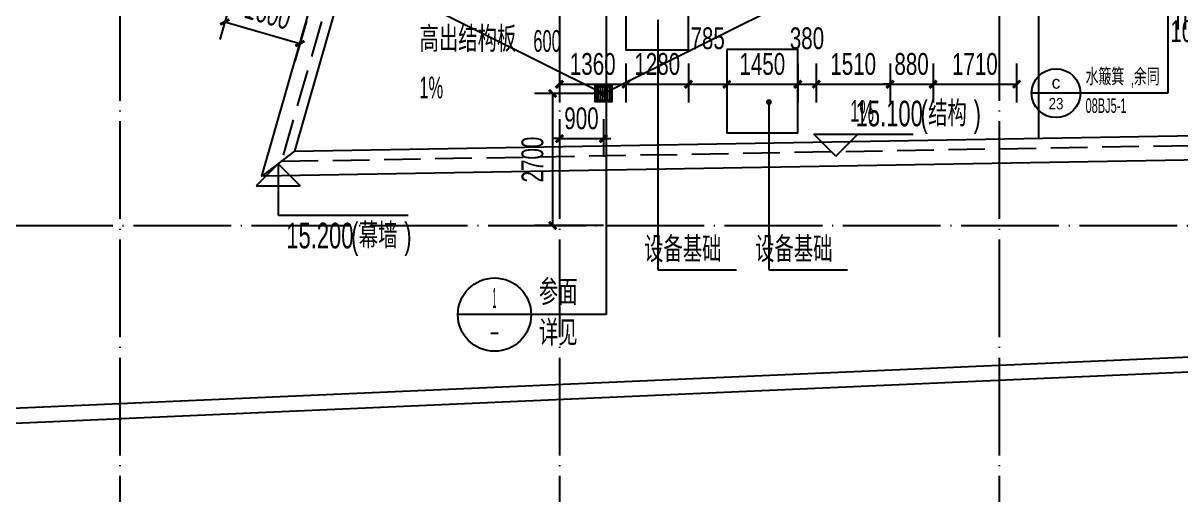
# Model space of a CAD drawing. Extents: x -409435 to 356702, y -107829 to 330904.
# Drawn here: x 12425 to 36115, y 261787 to 271442 of the extents above; entities that cross this region are included whole.
import ezdxf
from ezdxf.enums import TextEntityAlignment as Align
from ezdxf.xclip import XClip

# ---------------------------------------------------------------- set-up
doc = ezdxf.new("R2010")
doc.units = 0
doc.header["$LTSCALE"] = 1000
doc.header["$MEASUREMENT"] = 0
doc.header["$XCLIPFRAME"] = 0
for name, pattern in [('104-14# 核心筒$0$DOTE', [2.42, 2, -0.2, 0.02, -0.2]), ('109-34 轴网$0$L1$0$$AUDIT_BAD_LTYPE1', [0]), ('X-104 14#平面$0$DASH', [0.35, 0.25, -0.1])]:
    doc.linetypes.add(name, pattern=pattern)
for name, color, linetype in [('01-标注_尺寸', 124, 'Continuous'), ('01-标注_符号', 200, 'Continuous'), ('02-TEXT_标注', 130, 'Continuous'), ('104-14# 核心筒$0$A_AXIS-轴线', 36, '104-14# 核心筒$0$DOTE'), ('X-104 14#平面$0$01-标注_标高', 200, 'Continuous'), ('X-104 14#平面$0$02-TEXT_标注', 130, 'Continuous'), ('X-104 14#平面$0$A-O_分水线', 127, 'Continuous'), ('X-104 14#平面$0$A-O_屋面', 201, 'Continuous'), ('X-104 14#平面$0$A-O_散水', 134, 'Continuous'), ('X-104 14#平面$0$A-TECH_结构', 21, 'Continuous')]:
    doc.layers.add(name, color=color, linetype=linetype)
doc.styles.add('_TCH_DIM', font='ros.shx', dxfattribs={"width": 0.8, "height": 2, "bigfont": 'jd.shx'})
doc.styles.add('_TCH_DIM_T3', font='ros.shx', dxfattribs={"width": 0.705882, "bigfont": 'jd.shx'})
doc.styles.add('_TCH_LABEL', font='ros.shx', dxfattribs={"width": 0.8, "bigfont": 'jd.shx'})
doc.styles.add('X-104 14#平面$0$_TCH_DIM', font='ros.shx', dxfattribs={"width": 0.8, "bigfont": 'jd.shx'})
doc.dimstyles.new('_TCH_ARCH&&150', dxfattribs={"dimtxt": 446.25, "dimasz": 150, "dimexe": 375, "dimexo": 450, "dimgap": 189.375, "dimtad": 1, "dimdec": 0, "dimzin": 0, "dimdsep": 46, "dimtxsty": '_TCH_DIM_T3', "dimblk": 'ARCHTICK', "dimcen": 0.09, "dimclrt": 7, "dimazin": 2, "dimtfac": 1, "dimtdec": 0, "dimtix": 1, "dimtmove": 2, "dimatfit": 3, "dimfxl": 0, "dimtolj": 1, "dimtzin": 0, "dimarcsym": 0})

# ---------------------------------------------------------------- blocks, each defined once
blk = doc.blocks.new('104-14# 核心筒')
at = {"layer": '104-14# 核心筒$0$A_AXIS-轴线'}
for p, q in [((14400, 317833.6), (14400, 259754.9)), ((23400, 317833.6), (23400, 259754.9)), ((32400, 317833.6), (32400, 259754.9)), ((-9520, 267300), (59400, 267300))]:
    blk.add_line(p, q, dxfattribs=at)
blk = doc.blocks.new('X-104 14#平面$0$0000')
blk.add_line((-17100, 971), (-8200, 5421))
for points in [[(-8200, 5421), (-8200, 57)], [(-22335, 3589), (-17100, 971)]]:
    blk.add_lwpolyline(points)
blk = doc.blocks.new('X-104 14#平面$0$jtkjuyriuy')
h = blk.add_hatch()
h.set_pattern_fill('ANSI31', color=8, scale=30, angle=45)
h.set_pattern_definition([(90, (0, 0), (-47.625, 1e-14), [])])
h.paths.add_polyline_path([(-138, 138), (138, 138), (138, -138), (-138, -138)])
for points in [[(-168, 168), (168, 168), (168, -168), (-168, -168)], [(-138, 138), (138, 138), (138, -138), (-138, -138)]]:
    blk.add_lwpolyline(points, close=True)
blk = doc.blocks.new('X-104 14#平面$0$ddddllll')
at = {"layer": 'X-104 14#平面$0$A-O_分水线'}
blk.add_blockref('X-104 14#平面$0$jtkjuyriuy', (0, 671), dxfattribs=at)
blk = doc.blocks.new('X-104 14#平面$0$000003333')
blk.add_circle((24300, 270000), 50)
blk = doc.blocks.new('X-104 14#平面')
at = {"layer": 'X-104 14#平面$0$01-标注_标高'}
for p, q in [((29052.2, 268722.5), (28602.2, 269172.5)), ((28602.2, 269172.5), (30637, 269172.5)), ((29052.2, 268722.5), (29502.2, 269172.5)), ((17642.7, 268564.1), (17192.7, 268114.1)), ((17642.7, 268564.1), (18092.7, 268114.1)), ((17642.7, 268564.1), (17642.7, 267514.1)), ((17192.7, 268114.1), (18092.7, 268114.1)), ((17642.7, 267514.1), (20302.2, 267514.1))]:
    blk.add_line(p, q, dxfattribs=at)
at = {"layer": 'X-104 14#平面$0$A-O_屋面'}
for points in [[(82349.8, 264577.4), (83499.8, 267565.9), (52926.6, 266284.7), (53491, 268939.8), (17309.3, 268308.2), (22065.4, 284894.6), (62738.3, 285920), (62307.5, 284891.2), (92265.6, 286255.1), (99426.9, 312025), (120741.8, 306094.6), (117562.9, 278400.5), (119297.3, 278014.5), (109062.3, 262867.9), (82417.6, 264753.6)], [(17976.2, 268819.9), (17309.3, 268308.2)]]:
    blk.add_lwpolyline(points, dxfattribs=at)
blk.add_lwpolyline([(83126.9, 265204.7), (108809.6, 263387.1), (118471.8, 277685.9), (117014.8, 278010.2), (120196.4, 305727.4), (99774.7, 311409.3), (92650.5, 285772.1), (61541.2, 284355.8), (61978.8, 285400.7), (22444.8, 284404), (17976.2, 268819.9), (54110.7, 269450.7), (53549.7, 266811.2), (84240.1, 268097.3)], close=True, dxfattribs=at)
at = {"layer": 'X-104 14#平面$0$A-O_屋面', "ltscale": 5}
blk.add_lwpolyline([(95099.4, 296471), (89096.5, 298141.2), (77166, 288800), (8392.2, 288800), (5790.4, 276559.6), (2660.3, 277224.9), (-2631.9, 278349.8), (-6009.8, 262458.3), (40178.1, 264474.9), (39845.1, 262383.6), (83828.3, 264653.8)], dxfattribs=at)
blk.add_lwpolyline([(2660.3, 277224.9), (-2631.9, 278349.8), (-6009.8, 262458.3), (40178.1, 264474.9), (39845.1, 262383.6), (83828.3, 264653.8), (82417.6, 264753.6), (82467.7, 264883.9), (40199.6, 262702.3), (40532.1, 264790.6), (-5635.8, 262774.9), (-2400.9, 277994), (2597.9, 276931.4)], close=True, dxfattribs=at)
at = {"layer": 'X-104 14#平面$0$A-O_散水'}
for points in [[(26040, 272404.4), (24760, 272404.4), (24760, 270894.4), (26040, 270894.4)], [(26825, 270905), (26825, 269195), (28275, 269195), (28275, 270905)]]:
    blk.add_lwpolyline(points, close=True, dxfattribs=at)
at = {"layer": 'X-104 14#平面$0$A-TECH_结构', "linetype": 'X-104 14#平面$0$DASH', "ltscale": 3}
blk.add_lwpolyline([(82843.2, 265024.2), (82843.2, 265024.2), (108910.7, 263179.4), (118802, 277817.3), (117234.1, 278166.3), (120414.6, 305874.3), (99635.5, 311655.6), (92496.6, 285965.3), (61847.8, 284570), (62282.6, 285608.4), (22293, 284600.3), (17709.4, 268615.2), (53862.8, 269246.3), (53300.5, 266600.6), (83944, 267884.8), (82843.2, 265024.2), (82843.2, 265024.2)], dxfattribs=at)
ref = blk.add_blockref('104-14# 核心筒', (0, 0))
XClip(ref).set_block_clipping_path([(-38664.3623821461, -25500), (139216.5485069363, 330900)])
for name, p in [('X-104 14#平面$0$ddddllll', (24300, 269328.8)), ('X-104 14#平面$0$000003333', (0, 0))]:
    blk.add_blockref(name, p)
at = {"layer": 'X-104 14#平面$0$A-O_分水线'}
blk.add_blockref('X-104 14#平面$0$0000', (41400, 269028.8), dxfattribs=at)
at = {"layer": 'X-104 14#平面$0$02-TEXT_标注', "style": 'X-104 14#平面$0$_TCH_DIM'}
for s, height, width, p in [('15.100', 525, 0.64, (29460.8, 269330)), ('(', 525, 0.64, (30787, 269330)), ('结构', 520.93, 0.8, (30943.8, 269330)), (')', 525, 0.64, (31875, 269330)), ('15.200', 525, 0.64, (17810, 266831.6)), ('(', 525, 0.64, (19136.2, 266831.6)), ('幕墙', 520.93, 0.8, (19293, 266831.6)), (')', 525, 0.64, (20224.2, 266831.6))]:
    blk.add_text(s, height=height, dxfattribs=dict(at, width=width)).set_placement(p)
blk = doc.blocks.new('_ArchTick')
at = {"color": 0, "linetype": 'ByBlock', "const_width": 0.4}
blk.add_lwpolyline([(-0.5, -0.5), (0.5, 0.5)], dxfattribs=at)
blk = doc.blocks.new('*D839')
at = {"layer": '01-标注_尺寸', "color": 0, "lineweight": -2, "transparency": 16777216}
for p, q in [((36300, 272511), (36300, 271313)), ((36500, 272511), (36500, 271313)), ((36300, 271688), (36150, 271688)), ((36300, 271688), (36500, 271688)), ((36500, 271688), (36650, 271688))]:
    blk.add_line(p, q, dxfattribs=at)
at = {"layer": 'Defpoints', "color": 0, "transparency": 16777216}
for p in [(36300, 272961), (36500, 272961), (36500, 271688)]:
    blk.add_point(p, dxfattribs=at)
at = {"layer": '01-标注_尺寸', "color": 0, "lineweight": -2, "transparency": 16777216, "xscale": 150, "yscale": 150, "zscale": 150}
blk.add_blockref('_ArchTick', (36300, 271688), dxfattribs=at)
at = {"layer": '01-标注_尺寸', "color": 0, "lineweight": -2, "transparency": 16777216, "xscale": 150, "yscale": 150, "zscale": 150, "rotation": 180}
blk.add_blockref('_ArchTick', (36500, 271688), dxfattribs=at)
at = {"layer": '01-标注_尺寸', "color": 7, "transparency": 16777216, "insert": (36400, 272625), "char_height": 446.2, "attachment_point": 5, "style": '_TCH_DIM_T3'}
blk.add_mtext('\\A1;200', dxfattribs=at)
blk = doc.blocks.new('*D840')
at = {"layer": '01-标注_尺寸', "color": 0, "lineweight": -2, "transparency": 16777216}
for p, q in [((36200, 272511), (36200, 271313)), ((36300, 272511), (36300, 271313)), ((36200, 271688), (36050, 271688)), ((36200, 271688), (36300, 271688)), ((36300, 271688), (36450, 271688))]:
    blk.add_line(p, q, dxfattribs=at)
at = {"layer": 'Defpoints', "color": 0, "transparency": 16777216}
for p in [(36200, 272961), (36300, 272961), (36300, 271688)]:
    blk.add_point(p, dxfattribs=at)
at = {"layer": '01-标注_尺寸', "color": 0, "lineweight": -2, "transparency": 16777216, "xscale": 150, "yscale": 150, "zscale": 150}
blk.add_blockref('_ArchTick', (36200, 271688), dxfattribs=at)
at = {"layer": '01-标注_尺寸', "color": 0, "lineweight": -2, "transparency": 16777216, "xscale": 150, "yscale": 150, "zscale": 150, "rotation": 180}
blk.add_blockref('_ArchTick', (36300, 271688), dxfattribs=at)
at = {"layer": '01-标注_尺寸', "color": 7, "transparency": 16777216, "insert": (36250, 271275), "char_height": 446.2, "attachment_point": 5, "style": '_TCH_DIM_T3'}
blk.add_mtext('\\A1;100', dxfattribs=at)
blk = doc.blocks.new('*D841')
at = {"layer": '01-标注_尺寸', "color": 0, "lineweight": -2, "transparency": 16777216}
for p, q in [((36050, 272511), (36050, 271313)), ((36200, 272511), (36200, 271313)), ((36050, 271688), (35900, 271688)), ((36050, 271688), (36200, 271688)), ((36200, 271688), (36350, 271688))]:
    blk.add_line(p, q, dxfattribs=at)
at = {"layer": 'Defpoints', "color": 0, "transparency": 16777216}
for p in [(36050, 272961), (36200, 272961), (36200, 271688)]:
    blk.add_point(p, dxfattribs=at)
at = {"layer": '01-标注_尺寸', "color": 0, "lineweight": -2, "transparency": 16777216, "xscale": 150, "yscale": 150, "zscale": 150}
blk.add_blockref('_ArchTick', (36050, 271688), dxfattribs=at)
at = {"layer": '01-标注_尺寸', "color": 0, "lineweight": -2, "transparency": 16777216, "xscale": 150, "yscale": 150, "zscale": 150, "rotation": 180}
blk.add_blockref('_ArchTick', (36200, 271688), dxfattribs=at)
at = {"layer": '01-标注_尺寸', "color": 7, "transparency": 16777216, "insert": (35580, 272100), "char_height": 446.2, "attachment_point": 5, "style": '_TCH_DIM_T3'}
blk.add_mtext('\\A1;150', dxfattribs=at)
blk = doc.blocks.new('*D1984')
at = {"layer": '01-标注_尺寸', "color": 0, "lineweight": -2, "transparency": 16777216}
for p, q in [((23400, 270619), (23400, 269817)), ((24760, 270619), (24760, 269817)), ((23400, 270192), (24760, 270192))]:
    blk.add_line(p, q, dxfattribs=at)
at = {"layer": 'Defpoints', "color": 0, "transparency": 16777216}
for p in [(23400, 271069), (24760, 271069), (24760, 270192)]:
    blk.add_point(p, dxfattribs=at)
at = {"layer": '01-标注_尺寸', "color": 0, "lineweight": -2, "transparency": 16777216, "xscale": 150, "yscale": 150, "zscale": 150, "rotation": 180}
blk.add_blockref('_ArchTick', (23400, 270192), dxfattribs=at)
at = {"layer": '01-标注_尺寸', "color": 0, "lineweight": -2, "transparency": 16777216, "xscale": 150, "yscale": 150, "zscale": 150}
blk.add_blockref('_ArchTick', (24760, 270192), dxfattribs=at)
at = {"layer": '01-标注_尺寸', "color": 7, "transparency": 16777216, "insert": (24080, 270604), "char_height": 446.2, "attachment_point": 5, "style": '_TCH_DIM_T3'}
blk.add_mtext('\\A1;1360', dxfattribs=at)
blk = doc.blocks.new('*D1985')
at = {"layer": '01-标注_尺寸', "color": 0, "lineweight": -2, "transparency": 16777216}
for p, q in [((24760, 270619), (24760, 269817)), ((26040, 270619), (26040, 269817)), ((24760, 270192), (26040, 270192))]:
    blk.add_line(p, q, dxfattribs=at)
at = {"layer": 'Defpoints', "color": 0, "transparency": 16777216}
for p in [(24760, 271069), (26040, 271069), (26040, 270192)]:
    blk.add_point(p, dxfattribs=at)
at = {"layer": '01-标注_尺寸', "color": 0, "lineweight": -2, "transparency": 16777216, "xscale": 150, "yscale": 150, "zscale": 150, "rotation": 180}
blk.add_blockref('_ArchTick', (24760, 270192), dxfattribs=at)
at = {"layer": '01-标注_尺寸', "color": 0, "lineweight": -2, "transparency": 16777216, "xscale": 150, "yscale": 150, "zscale": 150}
blk.add_blockref('_ArchTick', (26040, 270192), dxfattribs=at)
at = {"layer": '01-标注_尺寸', "color": 7, "transparency": 16777216, "insert": (25400, 270604), "char_height": 446.2, "attachment_point": 5, "style": '_TCH_DIM_T3'}
blk.add_mtext('\\A1;1280', dxfattribs=at)
blk = doc.blocks.new('*D1986')
at = {"layer": '01-标注_尺寸', "color": 0, "lineweight": -2, "transparency": 16777216}
for p, q in [((26040, 270619), (26040, 269817)), ((26825, 270619), (26825, 269817)), ((26040, 270192), (26825, 270192))]:
    blk.add_line(p, q, dxfattribs=at)
at = {"layer": 'Defpoints', "color": 0, "transparency": 16777216}
for p in [(26040, 271069), (26825, 271069), (26825, 270192)]:
    blk.add_point(p, dxfattribs=at)
at = {"layer": '01-标注_尺寸', "color": 0, "lineweight": -2, "transparency": 16777216, "xscale": 150, "yscale": 150, "zscale": 150, "rotation": 180}
blk.add_blockref('_ArchTick', (26040, 270192), dxfattribs=at)
at = {"layer": '01-标注_尺寸', "color": 0, "lineweight": -2, "transparency": 16777216, "xscale": 150, "yscale": 150, "zscale": 150}
blk.add_blockref('_ArchTick', (26825, 270192), dxfattribs=at)
at = {"layer": '01-标注_尺寸', "color": 7, "transparency": 16777216, "insert": (26432, 271129), "char_height": 446.2, "attachment_point": 5, "style": '_TCH_DIM_T3'}
blk.add_mtext('\\A1;785', dxfattribs=at)
blk = doc.blocks.new('*D1987')
at = {"layer": '01-标注_尺寸', "color": 0, "lineweight": -2, "transparency": 16777216}
for p, q in [((26825, 270619), (26825, 269817)), ((28275, 270619), (28275, 269817)), ((26825, 270192), (28275, 270192))]:
    blk.add_line(p, q, dxfattribs=at)
at = {"layer": 'Defpoints', "color": 0, "transparency": 16777216}
for p in [(26825, 271069), (28275, 271069), (28275, 270192)]:
    blk.add_point(p, dxfattribs=at)
at = {"layer": '01-标注_尺寸', "color": 0, "lineweight": -2, "transparency": 16777216, "xscale": 150, "yscale": 150, "zscale": 150, "rotation": 180}
blk.add_blockref('_ArchTick', (26825, 270192), dxfattribs=at)
at = {"layer": '01-标注_尺寸', "color": 0, "lineweight": -2, "transparency": 16777216, "xscale": 150, "yscale": 150, "zscale": 150}
blk.add_blockref('_ArchTick', (28275, 270192), dxfattribs=at)
at = {"layer": '01-标注_尺寸', "color": 7, "transparency": 16777216, "insert": (27550, 270604), "char_height": 446.2, "attachment_point": 5, "style": '_TCH_DIM_T3'}
blk.add_mtext('\\A1;1450', dxfattribs=at)
blk = doc.blocks.new('*D1988')
at = {"layer": '01-标注_尺寸', "color": 0, "lineweight": -2, "transparency": 16777216}
for p, q in [((28275, 270619), (28275, 269817)), ((28655, 270619), (28655, 269817)), ((28275, 270192), (28655, 270192))]:
    blk.add_line(p, q, dxfattribs=at)
at = {"layer": 'Defpoints', "color": 0, "transparency": 16777216}
for p in [(28275, 271069), (28655, 271069), (28655, 270192)]:
    blk.add_point(p, dxfattribs=at)
at = {"layer": '01-标注_尺寸', "color": 0, "lineweight": -2, "transparency": 16777216, "xscale": 150, "yscale": 150, "zscale": 150, "rotation": 180}
blk.add_blockref('_ArchTick', (28275, 270192), dxfattribs=at)
at = {"layer": '01-标注_尺寸', "color": 0, "lineweight": -2, "transparency": 16777216, "xscale": 150, "yscale": 150, "zscale": 150}
blk.add_blockref('_ArchTick', (28655, 270192), dxfattribs=at)
at = {"layer": '01-标注_尺寸', "color": 7, "transparency": 16777216, "insert": (28464, 271129), "char_height": 446.2, "attachment_point": 5, "style": '_TCH_DIM_T3'}
blk.add_mtext('\\A1;380', dxfattribs=at)
blk = doc.blocks.new('*D1989')
at = {"layer": '01-标注_尺寸', "color": 0, "lineweight": -2, "transparency": 16777216}
for p, q in [((28655, 270619), (28655, 269817)), ((30165, 270619), (30165, 269817)), ((28655, 270192), (30165, 270192))]:
    blk.add_line(p, q, dxfattribs=at)
at = {"layer": 'Defpoints', "color": 0, "transparency": 16777216}
for p in [(28655, 271069), (30165, 271069), (30165, 270192)]:
    blk.add_point(p, dxfattribs=at)
at = {"layer": '01-标注_尺寸', "color": 0, "lineweight": -2, "transparency": 16777216, "xscale": 150, "yscale": 150, "zscale": 150, "rotation": 180}
blk.add_blockref('_ArchTick', (28655, 270192), dxfattribs=at)
at = {"layer": '01-标注_尺寸', "color": 0, "lineweight": -2, "transparency": 16777216, "xscale": 150, "yscale": 150, "zscale": 150}
blk.add_blockref('_ArchTick', (30165, 270192), dxfattribs=at)
at = {"layer": '01-标注_尺寸', "color": 7, "transparency": 16777216, "insert": (29410, 270604), "char_height": 446.2, "attachment_point": 5, "style": '_TCH_DIM_T3'}
blk.add_mtext('\\A1;1510', dxfattribs=at)
blk = doc.blocks.new('*D1990')
at = {"layer": '01-标注_尺寸', "color": 0, "lineweight": -2, "transparency": 16777216}
for p, q in [((30165, 270619), (30165, 269817)), ((31045, 270619), (31045, 269817)), ((30165, 270192), (30015, 270192)), ((30165, 270192), (31045, 270192)), ((31045, 270192), (31195, 270192))]:
    blk.add_line(p, q, dxfattribs=at)
at = {"layer": 'Defpoints', "color": 0, "transparency": 16777216}
for p in [(30165, 271069), (31045, 271069), (31045, 270192)]:
    blk.add_point(p, dxfattribs=at)
at = {"layer": '01-标注_尺寸', "color": 0, "lineweight": -2, "transparency": 16777216, "xscale": 150, "yscale": 150, "zscale": 150}
blk.add_blockref('_ArchTick', (30165, 270192), dxfattribs=at)
at = {"layer": '01-标注_尺寸', "color": 0, "lineweight": -2, "transparency": 16777216, "xscale": 150, "yscale": 150, "zscale": 150, "rotation": 180}
blk.add_blockref('_ArchTick', (31045, 270192), dxfattribs=at)
at = {"layer": '01-标注_尺寸', "color": 7, "transparency": 16777216, "insert": (30605, 270604), "char_height": 446.2, "attachment_point": 5, "style": '_TCH_DIM_T3'}
blk.add_mtext('\\A1;880', dxfattribs=at)
blk = doc.blocks.new('*D1991')
at = {"layer": '01-标注_尺寸', "color": 0, "lineweight": -2, "transparency": 16777216}
for p, q in [((31045, 270619), (31045, 269817)), ((32755, 270619), (32755, 269817)), ((31045, 270192), (32755, 270192))]:
    blk.add_line(p, q, dxfattribs=at)
at = {"layer": 'Defpoints', "color": 0, "transparency": 16777216}
for p in [(31045, 271069), (32755, 271069), (32755, 270192)]:
    blk.add_point(p, dxfattribs=at)
at = {"layer": '01-标注_尺寸', "color": 0, "lineweight": -2, "transparency": 16777216, "xscale": 150, "yscale": 150, "zscale": 150, "rotation": 180}
blk.add_blockref('_ArchTick', (31045, 270192), dxfattribs=at)
at = {"layer": '01-标注_尺寸', "color": 0, "lineweight": -2, "transparency": 16777216, "xscale": 150, "yscale": 150, "zscale": 150}
blk.add_blockref('_ArchTick', (32755, 270192), dxfattribs=at)
at = {"layer": '01-标注_尺寸', "color": 7, "transparency": 16777216, "insert": (31900, 270604), "char_height": 446.2, "attachment_point": 5, "style": '_TCH_DIM_T3'}
blk.add_mtext('\\A1;1710', dxfattribs=at)
blk = doc.blocks.new('*D2371')
at = {"layer": '01-标注_尺寸', "color": 0, "lineweight": -2, "transparency": 16777216}
for p, q in [((23400, 269479), (23400, 268704)), ((24300, 269479), (24300, 268704)), ((23400, 269079), (23250, 269079)), ((23400, 269079), (24300, 269079)), ((24300, 269079), (24450, 269079))]:
    blk.add_line(p, q, dxfattribs=at)
at = {"layer": 'Defpoints', "color": 0, "transparency": 16777216}
for p in [(23400, 269929), (24300, 269929), (24300, 269079)]:
    blk.add_point(p, dxfattribs=at)
at = {"layer": '01-标注_尺寸', "color": 0, "lineweight": -2, "transparency": 16777216, "xscale": 150, "yscale": 150, "zscale": 150}
blk.add_blockref('_ArchTick', (23400, 269079), dxfattribs=at)
at = {"layer": '01-标注_尺寸', "color": 0, "lineweight": -2, "transparency": 16777216, "xscale": 150, "yscale": 150, "zscale": 150, "rotation": 180}
blk.add_blockref('_ArchTick', (24300, 269079), dxfattribs=at)
at = {"layer": '01-标注_尺寸', "color": 7, "transparency": 16777216, "insert": (23850, 269491), "char_height": 446.2, "attachment_point": 5, "style": '_TCH_DIM_T3'}
blk.add_mtext('\\A1;900', dxfattribs=at)
blk = doc.blocks.new('*D2373')
at = {"layer": '01-标注_尺寸', "color": 0, "lineweight": -2, "transparency": 16777216}
for p, q in [((24300, 270000), (22886, 270000)), ((23261, 267300), (23261, 270000)), ((24300, 267300), (22886, 267300))]:
    blk.add_line(p, q, dxfattribs=at)
at = {"layer": 'Defpoints', "color": 0, "transparency": 16777216}
for p in [(23261, 270000), (24750, 270000), (24750, 267300)]:
    blk.add_point(p, dxfattribs=at)
at = {"layer": '01-标注_尺寸', "color": 0, "lineweight": -2, "transparency": 16777216, "xscale": 150, "yscale": 150, "zscale": 150}
for p, rotation in [((23261, 270000), 90), ((23261, 267300), 270)]:
    blk.add_blockref('_ArchTick', p, dxfattribs=dict(at, rotation=rotation))
at = {"layer": '01-标注_尺寸', "color": 7, "transparency": 16777216, "insert": (22848, 268650), "char_height": 446.2, "attachment_point": 5, "rotation": 90, "style": '_TCH_DIM_T3'}
blk.add_mtext('\\A1;2700', dxfattribs=at)
blk = doc.blocks.new('*D2467')
at = {"layer": '01-标注_尺寸', "color": 0, "lineweight": -2, "transparency": 16777216}
for p, q in [((16682, 271926), (16447, 271105)), ((16550, 271466), (18088, 271025)), ((18220, 271485), (17985, 270664))]:
    blk.add_line(p, q, dxfattribs=at)
at = {"layer": 'Defpoints', "color": 0, "transparency": 16777216}
for p in [(16806, 272359), (18344, 271918), (18088, 271025)]:
    blk.add_point(p, dxfattribs=at)
at = {"layer": '01-标注_尺寸', "color": 0, "lineweight": -2, "transparency": 16777216, "xscale": 150, "yscale": 150, "zscale": 150}
for p, rotation in [((16550, 271466), 163.9999999999986), ((18088, 271025), 343.9999999999987)]:
    blk.add_blockref('_ArchTick', p, dxfattribs=dict(at, rotation=rotation))
at = {"layer": '01-标注_尺寸', "color": 7, "transparency": 16777216, "insert": (17433, 271642), "char_height": 446.2, "attachment_point": 5, "rotation": 344, "style": '_TCH_DIM_T3'}
blk.add_mtext('\\A1;1600', dxfattribs=at)

msp = doc.modelspace()

# ---------------------------------------------------------------- linework, layer by layer
at = {"layer": '01-标注_符号'}
for p, q in [((24355.2, 275197), (24355.2, 265475.9)), ((35851.8, 274370), (35851.8, 270008.1)), ((25413.9, 271513), (25413.9, 266393.5)), ((34060.5, 270008.1), (33060.5, 270008.1)), ((35851.8, 270008.1), (34060.5, 270008.1)), ((27685.6, 269826.7), (27685.6, 266393.5)), ((25413.9, 266393.5), (27021.4, 266393.5)), ((27685.6, 266393.5), (29293.1, 266393.5)), ((22820.8, 265475.9), (21320.8, 265475.9)), ((24355.2, 265475.9), (22820.8, 265475.9))]:
    msp.add_line(p, q, dxfattribs=at)
at = {"layer": '01-标注_符号', "linetype": '109-34 轴网$0$L1$0$$AUDIT_BAD_LTYPE1'}
msp.add_lwpolyline([(27221.8, 272304.4, 0, 0, 0), (27221.8, 271834.4, 120, 0, 0), (27221.8, 271384.4, 0, 0, 0)], format="xyseb", dxfattribs=at)
at = {"layer": '01-标注_符号', "const_width": 60}
msp.add_lwpolyline([(27685.6, 269856.7, 1), (27685.6, 269796.7, 1)], format="xyb", close=True, dxfattribs=at)
at = {"layer": '01-标注_符号'}
for points in [[(20232.2, 269744, 0, 0, 0), (20829.3, 269744, 120, 0, 0), (21279.3, 269744, 0, 0, 0)], [(29943.6, 269265.3, 0, 0, 0), (29346.5, 269265.3, 120, 0, 0), (28896.5, 269265.3, 0, 0, 0)]]:
    msp.add_lwpolyline(points, format="xyseb", dxfattribs=at)
for centre, radius in [((33560.5, 270008.1), 500), ((22070.8, 265475.9), 750)]:
    msp.add_circle(centre, radius, dxfattribs=at)

# ---------------------------------------------------------------- block references
msp.add_blockref('X-104 14#平面', (0, 0))

# ---------------------------------------------------------------- texts
at = {"layer": '02-TEXT_标注', "style": '_TCH_DIM'}
for s, height, width, p in [('高出结构板', 520.93, 0.8, (20536.8, 270854.3)), ('600', 446.25, 0.564706, (22864.7, 270854.3)), ('水簸箕', 347.29, 0.8, (34165.5, 270169.8)), ('余同', 347.29, 0.8, (35152.7, 270169.8)), ('1%%%', 446.25, 0.564706, (20532.4, 269901.5)), (',', 297.5, 0.564706, (35096.7, 270169.8)), ('1%%%', 446.25, 0.564706, (29349.4, 269422.8)), ('08BJ5-1', 297.5, 0.564706, (34165.5, 269605.6)), ('设备基础', 520.93, 0.8, (25131.8, 266551)), ('设备基础', 520.93, 0.8, (27403.5, 266551)), ('参面', 520.93, 0.8, (22978.3, 265673.6)), ('详见', 520.93, 0.8, (22978.3, 264841.5))]:
    msp.add_text(s, height=height, dxfattribs=dict(at, width=width)).set_placement(p)
at = {"layer": '02-TEXT_标注', "style": '_TCH_LABEL'}
for s, height, width, p, p2 in [('c', 260.4, 2.142857, (33471.3, 270100.7), (33649.8, 270100.7)), ('23', 235.02, 1.428571, (33408.3, 269676.6), (33712.7, 269676.6)), ('1', 407.6, 1.428571, (22032, 265612.5), (22109.6, 265612.5)), ('-', 397.6, 1.111111, (21964.8, 264940.4), (22176.8, 264940.4))]:
    msp.add_text(s, height=height, dxfattribs=dict(at, width=width)).set_placement(p, p2, align=Align.FIT)

# ---------------------------------------------------------------- dimensions: what is measured, and where the dimension line sits
at = {"layer": '01-标注_尺寸'}
for base, p1, p2, picture, middle in [((36200, 271687.9), (36050, 272961.5), (36200, 272961.5), '*D841', (35580.2, 272100.4)), ((36300, 271687.9), (36200, 272961.5), (36300, 272961.5), '*D840', (36250, 271275.4)), ((36500, 271687.9), (36300, 272961.5), (36500, 272961.5), '*D839', (36400, 272625.4)), ((26825, 270192), (26040, 271068.8), (26825, 271068.8), '*D1986', (26432.5, 271129.5)), ((28655, 270192), (28275, 271068.8), (28655, 271068.8), '*D1988', (28464.3, 271129.5))]:
    dim = msp.add_linear_dim(base=base, p1=p1, p2=p2, angle=0, dimstyle='_TCH_ARCH&&150', dxfattribs=at)
    dim.commit()
    dim.dimension.update_dxf_attribs({"geometry": picture, "text_midpoint": middle, "dimtype": 161})
for p1, p2, distance, picture, middle in [((16806.2, 272358.6), (18344.2, 271917.6), -928.8, '*D2467', (17432.9, 271641.8)), ((23400, 271068.8), (24760, 271068.8), -876.9, '*D1984', (24080, 270604.5)), ((24760, 271068.8), (26040, 271068.8), -876.9, '*D1985', (25400, 270604.5)), ((26825, 271068.8), (28275, 271068.8), -876.9, '*D1987', (27550, 270604.5)), ((28655, 271068.8), (30165, 271068.8), -876.9, '*D1989', (29410, 270604.5)), ((30165, 271068.8), (31045, 271068.8), -876.9, '*D1990', (30605, 270604.5)), ((31045, 271068.8), (32755, 271068.8), -876.9, '*D1991', (31900, 270604.5)), ((24750, 267300), (24750, 270000), 1489.3, '*D2373', (22848.2, 268650)), ((23400, 269928.8), (24300, 269928.8), -850.1, '*D2371', (23850, 269491.2))]:
    dim = msp.add_aligned_dim(p1=p1, p2=p2, distance=distance, dimstyle='_TCH_ARCH&&150', dxfattribs=at)
    dim.commit()
    dim.dimension.update_dxf_attribs({"geometry": picture, "text_midpoint": middle})

doc.saveas('drawing.dxf')
